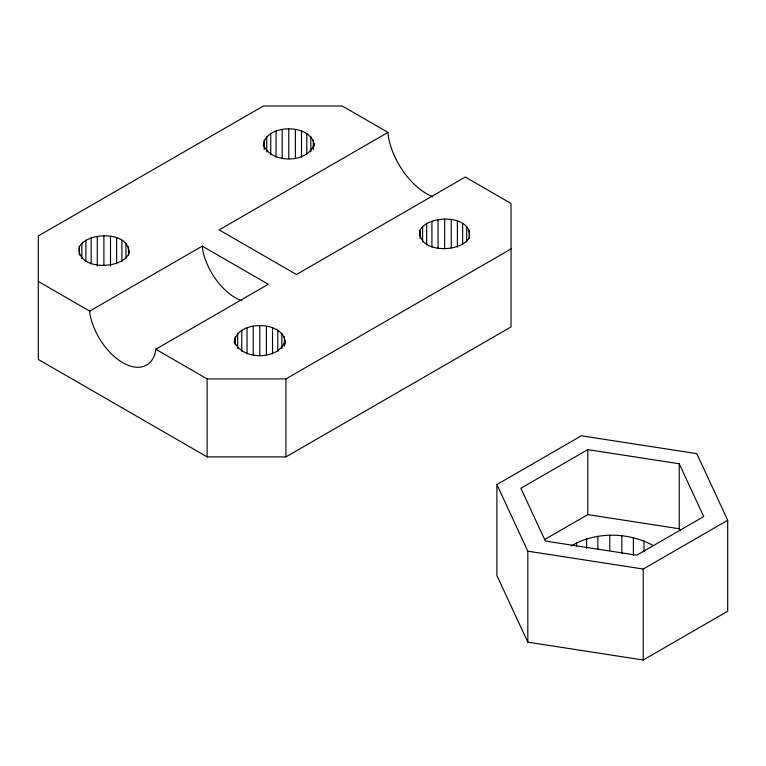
<?xml version="1.0" encoding="UTF-8"?>
<svg xmlns="http://www.w3.org/2000/svg" width="766" height="766" viewBox="0 0 766 766"><rect width="100%" height="100%" fill="white"/><g stroke="black" fill="none" stroke-linecap="round" stroke-linejoin="round"><path stroke-width="1.15" d="M89.689 311.111L202.253 246.125L268.301 284.263L155.747 349.248L155.335 352.599A47.751 27.566 60 0 1 122.713 362.672A47.751 27.566 60 0 1 90.101 314.941L89.689 311.111L38.3 281.438M79.3 246.786C75.757 269.862 119.793 270.264 128.506 254.398C132.049 231.313 88.013 230.911 79.3 246.786L79.3 255.059M263.303 146.22C264.241 123.048 313.313 123.048 314.242 146.22M234.319 342.948C235.219 319.422 286.091 319.757 285.258 344.135M314.242 143.855C308.277 164.001 269.278 164.001 263.303 143.855M285.258 340.592C279.284 360.738 240.285 360.738 234.319 340.592M420.055 230.049C416.512 253.134 460.548 253.527 469.261 237.661C472.804 214.576 428.759 214.174 420.055 230.049L420.055 238.322M571.043 546.034C595.555 531.48 628.235 531.853 653.092 545.488M387.969 132.403L219.133 229.886L296.442 274.515L465.278 177.042L511.037 203.459L511.037 326.929L285.929 456.9L207.136 456.9L38.3 359.426L38.3 235.957L263.418 105.986L342.201 105.986L387.969 132.403L388.573 138.033A55.717 32.162 60 0 0 432.79 196.718M155.747 349.248L207.136 378.921L285.929 378.921L511.037 248.95M496.895 484.552L581.375 435.787L696.782 453.635L727.7 520.267L727.7 611.239L643.22 660.014L527.822 642.167L496.895 575.534L496.895 484.552L527.822 551.185L527.822 642.167M587.8 449.623L520.87 488.268L545.363 541.055L636.805 555.197L703.734 516.552L679.231 463.765L587.8 449.623L587.8 514.608L544.549 539.58M527.822 551.185L643.22 569.033L727.7 520.267M587.8 514.608L679.231 528.751L680.237 530.905M202.253 246.125L202.655 249.955A47.751 27.566 60 0 0 241.874 300.741M679.231 463.765L679.231 528.751M643.976 540.94L643.976 551.568M643.22 569.033L643.22 660.014M633.386 537.627L633.386 555.35M621.81 535.702L621.81 553.425M609.784 535.262L609.784 550.62M597.882 536.324L597.882 549.327M586.651 538.843L586.651 548.293M576.616 542.692L576.616 546.235M469.261 230.049L469.261 238.322M466.714 226.506L466.714 241.864M462.664 223.461L462.664 244.727M457.388 221.115L457.388 247.112M451.251 219.651L451.251 248.012M444.653 219.153L444.653 248.691M438.066 219.651L438.066 248.012M431.919 221.115L431.919 247.112M426.652 223.461L426.652 244.727M422.602 226.506L422.602 241.864M313.371 140.054L313.371 149.504M310.833 136.501L310.833 151.859M306.783 133.456L306.783 154.722M301.507 131.12L301.507 157.116M295.37 129.655L295.37 158.007M288.772 129.148L288.772 158.686M285.929 378.921L285.929 456.9M284.387 336.781L284.387 346.232M282.185 129.655L282.185 158.007M281.84 333.239L281.84 348.597M277.799 330.194L277.799 351.46M276.038 131.12L276.038 157.116M272.524 327.858L272.524 353.844M270.762 133.456L270.762 154.722M266.721 136.501L266.721 151.859M266.377 326.383L266.377 354.744M264.174 140.054L264.174 149.504M259.789 325.885L259.789 355.424M253.192 326.383L253.192 354.744M247.054 327.858L247.054 353.844M241.778 330.194L241.778 351.46M237.728 333.239L237.728 348.597M235.191 336.781L235.191 345.054M207.136 378.921L207.136 456.9M129.368 250.587L129.368 252.952M128.506 246.786L128.506 255.059M125.959 243.234L125.959 258.602M121.909 240.189L121.909 261.455M116.633 237.853L116.633 263.849M110.496 236.388L110.496 265.926M103.898 235.89L103.898 265.419M97.311 236.388L97.311 265.926M91.173 237.853L91.173 263.849M85.897 240.189L85.897 261.455M81.847 243.234L81.847 258.602"/></g></svg>
